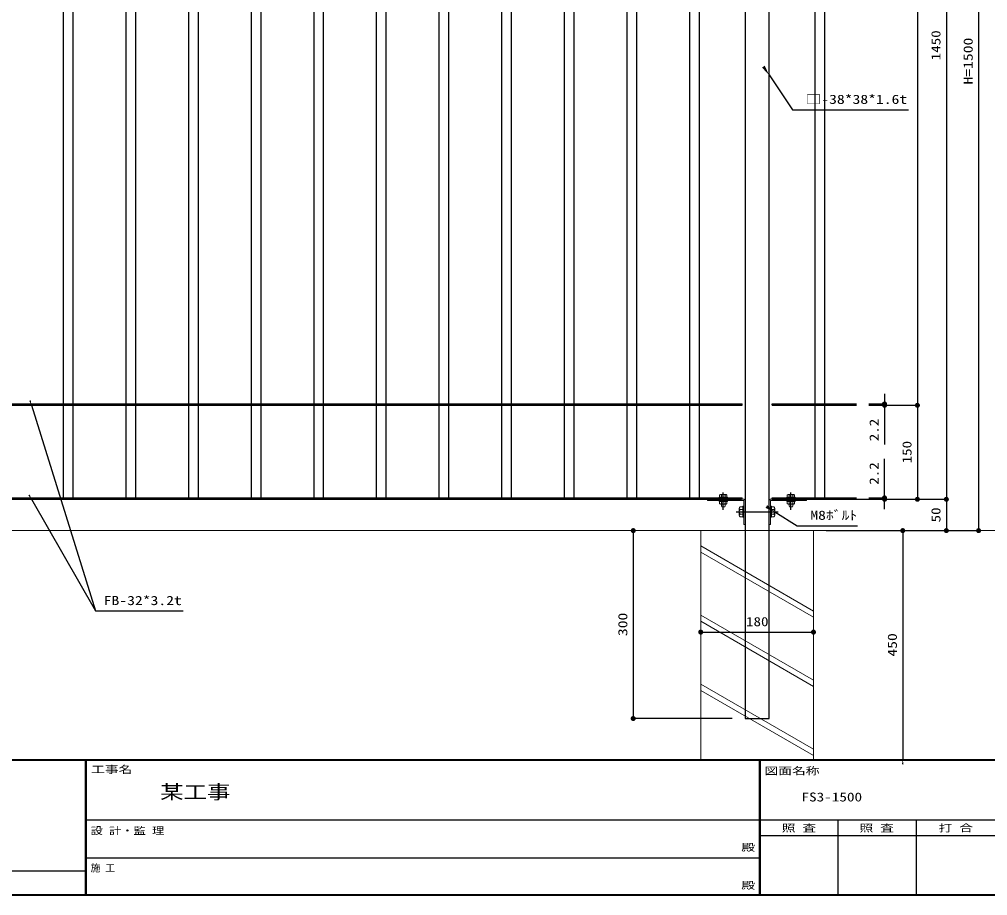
# Model space of a CAD drawing. Units: millimetres on the paper, scale 1:10. Extents: x -204 to 193, y -148 to 137.
# Drawn here: x -46.1 to 108.5, y -147.7 to -7.9 of the extents above; entities that cross this region are included whole.
import ezdxf
from ezdxf.enums import TextEntityAlignment as Align

# ---------------------------------------------------------------- set-up
doc = ezdxf.new("R2010")
doc.units = ezdxf.units.MM
doc.linetypes.add('CHAIN', pattern=[18.5, 12, -1.5, 3.5, -1.5])
doc.linetypes.add('DASHED_SPACED', pattern=[12, 6, -6])
for name, color, linetype, lineweight in [('0-1_0', 6, 'Continuous', 25), ('0-2_DIM1', 3, 'Continuous', 25), ('0-3_横桟', 2, 'Continuous', 25), ('0-4_文字', 7, 'Continuous', 25), ('0-6_ｾﾝﾀｰ', 1, 'CHAIN', 25), ('0-7_縦格子', 6, 'Continuous', 25), ('0-8_支柱', 60, 'Continuous', 25), ('0-9_THN', 4, 'Continuous', 9), ('0-A_下地', 30, 'Continuous', 9)]:
    doc.layers.add(name, color=color, linetype=linetype, lineweight=lineweight)
doc.styles.add('ＭＳ ゴシック', font='')
doc.styles.add('ＭＳ 明朝', font='')
doc.styles.get('ＭＳ ゴシック').set_extended_font_data('MS Gothic')
doc.styles.get('ＭＳ 明朝').set_extended_font_data('MS Mincho')

# ---------------------------------------------------------------- blocks, each defined once
blk = doc.blocks.new('filled_dot')
at = {"color": 0, "linetype": 'Continuous', "lineweight": -2, "const_width": 1.25}
blk.add_lwpolyline([(-0.625, 0, 1), (0.625, 0, 1)], format="xyb", close=True, dxfattribs=at)
blk = doc.blocks.new('filled_arrow')
at = {"color": 0, "linetype": 'Continuous', "lineweight": -2}
blk.add_solid([(7.5, 1.25), (0, 0), (7.5, -1.25)], dxfattribs=at)

msp = doc.modelspace()

# ---------------------------------------------------------------- linework, layer by layer
at = {"layer": '0-1_0'}
for p, q in [((-203.738, -126.003), (193.168, -126.003)), ((-203.596, -126.146), (193.025, -126.146)), ((-35.554, -126.003), (-35.554, -147.748)), ((-35.411, -126.003), (-35.411, -147.748)), ((72.075, -126.003), (72.075, -147.748)), ((72.218, -126.003), (72.218, -147.748)), ((-35.411, -135.628), (182.65, -135.628)), ((84.623, -135.628), (84.623, -147.748)), ((97.099, -135.628), (97.099, -147.748)), ((72.146, -138.123), (122.051, -138.123)), ((-35.411, -141.688), (72.146, -141.688)), ((-35.411, -143.826), (-203.738, -143.826)), ((193.025, -147.605), (-203.596, -147.605))]:
    msp.add_line(p, q, dxfattribs=at)
msp.add_lwpolyline([(193.168, -147.748), (-203.738, -147.748), (-203.738, 136.711)], dxfattribs=at)
at = {"layer": '0-2_DIM1'}
for p, q in [((97.321, 60.524), (97.321, -69.476)), ((101.939, 60.524), (101.939, -84.476)), ((107.084, 60.524), (107.084, -89.476)), ((92.07, -67.656), (92.07, -75.71)), ((89.579, -69.256), (92.195, -69.256)), ((89.579, -69.476), (97.446, -69.476)), ((89.579, -69.476), (97.446, -69.476)), ((89.579, -69.476), (92.195, -69.476)), ((97.321, -69.476), (97.321, -84.476)), ((92.07, -86.076), (92.07, -78.021)), ((84.679, -84.476), (97.446, -84.476)), ((89.579, -84.256), (92.195, -84.256)), ((89.579, -84.476), (92.195, -84.476)), ((89.579, -84.476), (102.064, -84.476)), ((89.579, -84.476), (102.064, -84.476)), ((101.939, -84.476), (101.939, -89.476)), ((51.946, -89.476), (51.946, -119.476)), ((82.724, -89.476), (95.102, -89.476)), ((89.579, -89.476), (102.064, -89.476)), ((89.579, -89.476), (107.209, -89.476)), ((94.977, -89.476), (94.977, -125.999)), ((62.724, -105.681), (80.724, -105.681)), ((67.724, -119.476), (51.821, -119.476))]:
    msp.add_line(p, q, dxfattribs=at)
at = {"layer": '0-3_横桟'}
for p, q in [((-125.876, -69.256), (69.324, -69.256)), ((-125.876, -69.476), (69.324, -69.476)), ((69.324, -69.476), (69.324, -69.256)), ((74.124, -69.256), (87.579, -69.256)), ((74.124, -69.476), (74.124, -69.256)), ((74.124, -69.476), (87.579, -69.476)), ((-125.876, -84.256), (69.324, -84.256)), ((-125.776, -84.476), (69.224, -84.476)), ((69.324, -84.476), (69.324, -84.256)), ((74.124, -84.476), (74.124, -84.256)), ((74.124, -84.256), (87.579, -84.256)), ((74.124, -84.476), (87.579, -84.476))]:
    msp.add_line(p, q, dxfattribs=at)
at = {"layer": '0-4_文字'}
msp.add_line((-44.129, -69.476), (-33.896, -102.307), dxfattribs=at)
for points in [[(73.624, -16.733), (77.373, -22.299), (78.973, -22.299), (95.879, -22.299)], [(-44.129, -84.476), (-33.896, -102.307), (-33.096, -102.307), (-19.885, -102.307)], [(74.562, -86.476), (78.121, -88.693), (79.721, -88.693), (87.764, -88.693)]]:
    msp.add_lwpolyline(points, dxfattribs=at)
at = {"layer": '0-6_ｾﾝﾀｰ'}
for p, q in [((66.324, -86.151), (66.324, -83.37)), ((77.124, -86.151), (77.124, -83.37)), ((77.124, -86.151), (77.124, -83.37)), ((68.385, -86.476), (75.062, -86.476))]:
    msp.add_line(p, q, dxfattribs=at)
at = {"layer": '0-7_縦格子'}
for p, q in [((-39.071, 59.204), (-39.071, -69.256)), ((-37.481, -69.256), (-37.481, 59.204)), ((-29.071, 59.204), (-29.071, -69.256)), ((-27.481, -69.256), (-27.481, 59.204)), ((-19.071, 59.204), (-19.071, -69.256)), ((-17.481, -69.256), (-17.481, 59.204)), ((-9.071, 59.204), (-9.071, -69.256)), ((-7.481, -69.256), (-7.481, 59.204)), ((0.929, 59.204), (0.929, -69.256)), ((2.519, -69.256), (2.519, 59.204)), ((10.929, 59.204), (10.929, -69.256)), ((12.519, -69.256), (12.519, 59.204)), ((20.929, 59.204), (20.929, -69.256)), ((22.519, -69.256), (22.519, 59.204)), ((30.929, 59.204), (30.929, -69.256)), ((32.519, -69.256), (32.519, 59.204)), ((40.929, 59.204), (40.929, -69.256)), ((42.519, -69.256), (42.519, 59.204)), ((50.929, 59.204), (50.929, -69.256)), ((52.519, -69.256), (52.519, 59.204)), ((60.929, 59.204), (60.929, -69.256)), ((62.519, -69.256), (62.519, 59.204)), ((80.929, 59.204), (80.929, -69.256)), ((82.519, -69.256), (82.519, 59.204)), ((-39.071, -69.476), (-39.071, -84.256)), ((-37.481, -84.256), (-37.481, -69.476)), ((-29.071, -69.476), (-29.071, -84.256)), ((-27.481, -84.256), (-27.481, -69.476)), ((-19.071, -69.476), (-19.071, -84.256)), ((-17.481, -84.256), (-17.481, -69.476)), ((-9.071, -69.476), (-9.071, -84.256)), ((-7.481, -84.256), (-7.481, -69.476)), ((0.929, -69.476), (0.929, -84.256)), ((2.519, -84.256), (2.519, -69.476)), ((10.929, -69.476), (10.929, -84.256)), ((12.519, -84.256), (12.519, -69.476)), ((20.929, -69.476), (20.929, -84.256)), ((22.519, -84.256), (22.519, -69.476)), ((30.929, -69.476), (30.929, -84.256)), ((32.519, -84.256), (32.519, -69.476)), ((40.929, -69.476), (40.929, -84.256)), ((42.519, -84.256), (42.519, -69.476)), ((50.929, -69.476), (50.929, -84.256)), ((52.519, -84.256), (52.519, -69.476)), ((60.929, -69.476), (60.929, -84.256)), ((62.519, -84.256), (62.519, -69.476)), ((80.929, -69.476), (80.929, -84.256)), ((82.519, -84.256), (82.519, -69.476))]:
    msp.add_line(p, q, dxfattribs=at)
at = {"layer": '0-8_支柱'}
msp.add_lwpolyline([(69.824, -119.476), (73.624, -119.476), (73.624, 61.524), (69.824, 61.524)], close=True, dxfattribs=at)
at = {"layer": '0-9_THN'}
for p, q in [((-150.365, -89.476), (62.724, -89.476)), ((62.724, -125.999), (62.724, -89.476)), ((62.724, -89.476), (80.724, -89.476)), ((80.724, -102.316), (62.724, -91.924)), ((80.724, -103.316), (62.724, -92.924)), ((80.724, -113.346), (62.724, -102.954)), ((80.724, -114.346), (62.724, -103.954)), ((80.724, -124.376), (62.724, -113.984)), ((80.724, -125.376), (62.724, -114.984))]:
    msp.add_line(p, q, dxfattribs=at)
msp.add_lwpolyline([(80.724, -125.999), (80.724, -89.476), (123.3, -89.476)], dxfattribs=at)
at = {"layer": '0-A_下地'}
for p, q in [((63.824, -84.696), (63.824, -84.476)), ((63.824, -84.476), (69.604, -84.476)), ((63.824, -84.696), (69.604, -84.696)), ((66.984, -84.136), (65.664, -84.136)), ((65.664, -84.816), (65.664, -84.696)), ((66.984, -84.696), (65.664, -84.696)), ((66.984, -84.816), (65.664, -84.816)), ((65.734, -84.136), (65.734, -83.825)), ((66.913, -84.136), (65.734, -84.136)), ((65.734, -84.816), (65.734, -85.127)), ((65.786, -84.816), (66.861, -84.816)), ((66.766, -83.717), (65.882, -83.717)), ((66.029, -84.136), (66.029, -83.825)), ((66.029, -84.816), (66.029, -85.127)), ((66.618, -84.136), (66.618, -83.825)), ((66.618, -84.816), (66.618, -85.127)), ((66.913, -84.136), (66.913, -83.825)), ((66.913, -84.816), (66.913, -85.127)), ((66.984, -84.816), (66.984, -84.696)), ((69.604, -84.696), (69.604, -88.476)), ((69.824, -84.696), (69.824, -88.476)), ((73.624, -84.696), (73.624, -88.476)), ((79.624, -84.476), (73.844, -84.476)), ((73.844, -84.696), (73.844, -88.476)), ((79.624, -84.696), (73.844, -84.696)), ((76.464, -84.136), (77.784, -84.136)), ((76.464, -84.136), (77.784, -84.136)), ((76.464, -84.256), (76.464, -84.136)), ((76.464, -84.256), (77.784, -84.256)), ((76.464, -84.696), (77.784, -84.696)), ((76.464, -84.816), (76.464, -84.696)), ((76.464, -84.816), (77.784, -84.816)), ((76.534, -84.136), (76.534, -83.825)), ((76.534, -84.136), (77.713, -84.136)), ((76.534, -84.816), (76.534, -85.127)), ((77.661, -84.816), (76.586, -84.816)), ((76.682, -83.717), (77.566, -83.717)), ((76.829, -84.136), (76.829, -83.825)), ((76.829, -84.816), (76.829, -85.127)), ((77.418, -84.136), (77.418, -83.825)), ((77.418, -84.816), (77.418, -85.127)), ((77.713, -84.136), (77.713, -83.825)), ((77.713, -84.816), (77.713, -85.127)), ((77.784, -84.256), (77.784, -84.136)), ((77.784, -84.816), (77.784, -84.696)), ((79.624, -84.696), (79.624, -84.476)), ((66.766, -85.235), (65.882, -85.235)), ((66.024, -85.235), (66.024, -85.526)), ((66.024, -85.526), (66.084, -85.676)), ((66.624, -85.235), (66.624, -85.526)), ((68.885, -85.886), (68.885, -87.065)), ((69.444, -85.69), (69.029, -85.69)), ((69.444, -86.083), (69.029, -86.083)), ((69.444, -85.596), (69.444, -87.356)), ((69.444, -85.596), (69.444, -87.356)), ((69.604, -85.596), (69.444, -85.596)), ((69.444, -85.69), (69.444, -87.262)), ((69.604, -85.596), (69.604, -87.356)), ((74.004, -85.596), (74.004, -87.356)), ((74.004, -85.69), (74.418, -85.69)), ((74.004, -85.69), (74.004, -87.262)), ((74.004, -86.083), (74.418, -86.083)), ((74.562, -85.886), (74.562, -87.065)), ((76.682, -85.235), (77.566, -85.235)), ((76.824, -85.235), (76.824, -85.526)), ((76.824, -85.526), (76.884, -85.676)), ((76.884, -85.676), (77.364, -85.676)), ((77.424, -85.526), (77.364, -85.676)), ((77.424, -85.235), (77.424, -85.526)), ((69.444, -86.869), (69.029, -86.869)), ((69.444, -87.262), (69.029, -87.262)), ((69.604, -87.356), (69.444, -87.356)), ((74.004, -86.869), (74.418, -86.869)), ((74.004, -87.262), (74.418, -87.262)), ((69.824, -88.476), (69.604, -88.476)), ((73.624, -88.476), (73.844, -88.476))]:
    msp.add_line(p, q, dxfattribs=at)
at = {"layer": '0-A_下地', "linetype": 'DASHED_SPACED'}
for p, q in [((66.024, -84.816), (66.024, -84.136)), ((66.624, -84.816), (66.624, -84.136)), ((76.824, -84.816), (76.824, -84.136)), ((77.424, -84.816), (77.424, -84.136))]:
    msp.add_line(p, q, dxfattribs=at)
at = {"layer": '0-A_下地'}
for points in [[(66.984, -84.256), (65.664, -84.256), (65.664, -84.136)], [(66.984, -84.256), (66.984, -84.136), (65.664, -84.136)], [(66.624, -85.526), (66.564, -85.676), (66.084, -85.676)], [(73.844, -85.596), (73.844, -87.356), (74.004, -87.356)], [(73.844, -85.596), (74.004, -85.596), (74.004, -87.356)]]:
    msp.add_lwpolyline(points, dxfattribs=at)
for centre, radius, start, end in [((65.882, -83.872), 0.155, 17.74657, 162.25343), ((66.324, -84.174), 0.457, 49.83207, 130.16793), ((66.766, -83.872), 0.155, 17.74657, 162.25343), ((69.604, -84.696), 0.22, 0, 90), ((73.844, -84.696), 0.22, 90, 180), ((76.682, -83.872), 0.155, 17.74657, 162.25343), ((77.124, -84.174), 0.457, 49.83207, 130.16793), ((77.566, -83.872), 0.155, 17.74657, 162.25343), ((65.882, -85.08), 0.155, 197.74657, 342.25343), ((66.324, -84.778), 0.457, 229.83207, 310.16793), ((66.766, -85.08), 0.155, 197.74657, 342.25343), ((69.092, -85.886), 0.206, 107.74657, 252.25343), ((69.494, -86.476), 0.609, 139.83207, 220.16793), ((74.355, -85.886), 0.206, 287.74657, 72.25343), ((73.953, -86.476), 0.609, 319.83207, 40.16793), ((76.682, -85.08), 0.155, 197.74657, 342.25343), ((77.124, -84.778), 0.457, 229.83207, 310.16793), ((77.566, -85.08), 0.155, 197.74657, 342.25343), ((69.092, -87.065), 0.206, 107.74657, 252.25343), ((74.355, -87.065), 0.206, 287.74657, 72.25343)]:
    msp.add_arc(centre, radius, start, end, dxfattribs=at)

# ---------------------------------------------------------------- block references
at = {"layer": '0-2_DIM1'}
for name, p, xscale, yscale, rotation in [('filled_dot', (92.07, -69.256), 0.32, 0.32, 270), ('filled_dot', (92.07, -69.476), 0.32, 0.32, 90), ('filled_dot', (97.321, -69.476), 0.32, 0.32, 270), ('filled_dot', (97.321, -69.476), 0.32, 0.32, 90), ('filled_dot', (92.07, -84.256), 0.32, 0.32, 270), ('filled_dot', (92.07, -84.476), 0.32, 0.32, 90), ('filled_dot', (97.321, -84.476), 0.32, 0.32, 270), ('filled_dot', (101.939, -84.476), 0.32, 0.32, 270), ('filled_dot', (101.939, -84.476), 0.32, 0.32, 90), ('filled_dot', (51.946, -89.476), 0.32, 0.32, 90), ('filled_dot', (94.977, -89.476), 0.32, 0.32, 90), ('filled_dot', (101.939, -89.476), 0.32, 0.32, 270), ('filled_dot', (107.084, -89.476), 0.32, 0.32, 270), ('filled_dot', (62.724, -105.681), 0.32, 0.32, 180), ('filled_dot', (51.946, -119.476), 0.32, 0.32, 270), ('filled_arrow', (94.977, -125.999), 0.107, 0.107, 270)]:
    msp.add_blockref(name, p, dxfattribs=dict(at, xscale=xscale, yscale=yscale, rotation=rotation))
at = {"layer": '0-2_DIM1', "xscale": 0.32, "yscale": 0.32}
msp.add_blockref('filled_dot', (80.724, -105.681), dxfattribs=at)
at = {"layer": '0-4_文字'}
for p, xscale, yscale, rotation in [((73.624, -16.733), 0.213, 0.213, 124), ((-44.129, -69.476), 0.107, 0.107, 107.3), ((-44.129, -84.476), 0.107, 0.107, 119.9), ((74.562, -86.476), 0.213, 0.213, 148.1)]:
    msp.add_blockref('filled_arrow', p, dxfattribs=dict(at, xscale=xscale, yscale=yscale, rotation=rotation))

# ---------------------------------------------------------------- texts
at = {"layer": '0-1_0', "style": 'ＭＳ 明朝'}
for s, width, p in [('工事名\u3000', 1.4, (-34.61, -128.536)), ('図面名称', 1.4, (72.897, -128.764)), ('設 計・監 理  ', 1.25, (-34.691, -138.304)), ('照 査', 1.4, (75.669, -137.878)), ('照 査', 1.4, (88.078, -137.878)), ('打 合', 1.4, (100.703, -137.878)), ('殿', 1.4, (69.205, -140.962)), ('殿', 1.4, (69.205, -147.022))]:
    msp.add_text(s, height=1.15, dxfattribs=dict(at, width=width)).set_placement(p, align=Align.BOTTOM_LEFT)
at = {"layer": '0-1_0', "color": 7, "style": 'ＭＳ ゴシック', "width": 1.25}
for s, height, p in [('某工事', 2.195, (-23.589, -132.958)), ('FS3-1500', 1.423, (78.807, -133.141))]:
    msp.add_text(s, height=height, dxfattribs=at).set_placement(p, align=Align.BOTTOM_LEFT)
at = {"layer": '0-1_0', "style": 'ＭＳ 明朝'}
msp.add_text('施 工  ', height=1.15, dxfattribs=at).set_placement((-34.691, -144.257), align=Align.BOTTOM_LEFT)
at = {"layer": '0-2_DIM1', "style": 'ＭＳ ゴシック'}
for s, width, p in [('1450', 1.2, (101.439, -14.397)), ('H=1500', 1.25, (106.584, -18.263)), ('2.2', 1.2, (91.57, -75.21)), ('150', 1.2, (96.821, -78.747)), ('2.2', 1.2, (91.57, -82.156)), ('50', 1.2, (101.439, -88.169)), ('300', 1.25, (51.446, -106.318)), ('450', 1.25, (94.477, -109.595))]:
    msp.add_text(s, height=1.466, rotation=90, dxfattribs=dict(at, width=width)).set_placement(p, align=Align.BOTTOM_LEFT)
at = {"layer": '0-2_DIM1', "style": 'ＭＳ ゴシック', "width": 1.2}
msp.add_text('180', height=1.466, dxfattribs=at).set_placement((69.952, -105.181), align=Align.BOTTOM_LEFT)
at = {"layer": '0-4_文字', "style": 'ＭＳ ゴシック', "width": 1.25}
for s, p in [('□-38*38*1.6t', (79.473, -21.799)), ('M8ﾎﾞﾙﾄ', (80.221, -88.193)), ('FB-32*3.2t', (-32.596, -101.807))]:
    msp.add_text(s, height=1.466, dxfattribs=at).set_placement(p, align=Align.BOTTOM_LEFT)

doc.saveas('drawing.dxf')
